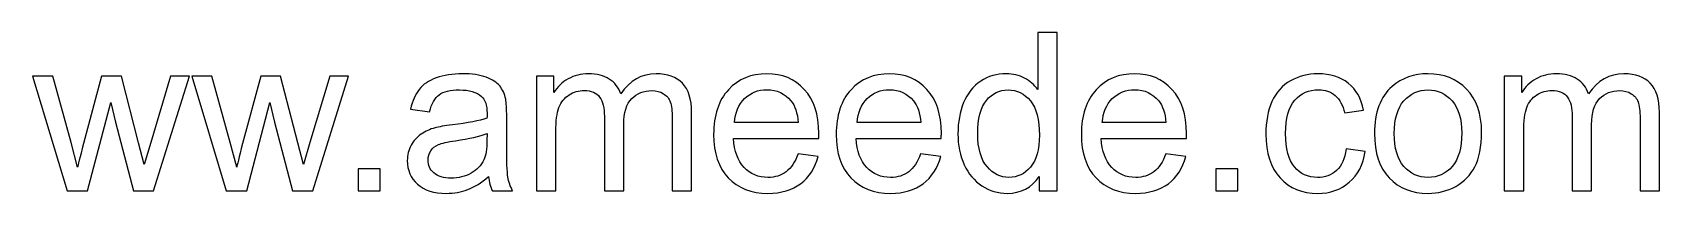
# Model space of a CAD drawing. Header units: millimetres. Extents: x 163 to 618, y -113 to 304.
# Drawn here: x 482.2 to 544.7, y -112.8 to -106.7 of the extents above; entities that cross this region are included whole.
import ezdxf

# ---------------------------------------------------------------- set-up
doc = ezdxf.new("R2010")
doc.units = ezdxf.units.MM
doc.header["$MEASUREMENT"] = 0
doc.layers.add('Layer 1', color=7, linetype='Continuous')

msp = doc.modelspace()

# ---------------------------------------------------------------- linework, layer by layer
at = {"layer": 'Layer 1', "color": 250}
for points, knots in [([(520.8443, -112.7541), (520.8443, -112.7541), (520.8443, -112.1967), (520.8443, -112.1967), (520.8443, -112.1967), (520.5664, -112.6299), (520.1571, -112.8472), (519.6167, -112.8472), (519.6167, -112.8472), (519.2667, -112.8472), (518.945, -112.7513), (518.6529, -112.558), (518.6529, -112.558), (518.3594, -112.366), (518.1322, -112.0965), (517.9699, -111.7522), (517.9699, -111.7522), (517.809, -111.4065), (517.7286, -111.01), (517.7286, -110.5612), (517.7286, -110.5612), (517.7286, -110.1238), (517.802, -109.7273), (517.9473, -109.3702), (517.9473, -109.3702), (518.0941, -109.0146), (518.3128, -108.7409), (518.6049, -108.5518), (518.6049, -108.5518), (518.8956, -108.3613), (519.223, -108.2667), (519.5828, -108.2667), (519.5828, -108.2667), (519.8481, -108.2667), (520.0838, -108.3232), (520.2898, -108.4347), (520.2898, -108.4347), (520.4958, -108.5462), (520.6637, -108.6929), (520.7935, -108.8721), (520.7935, -108.8721), (520.7935, -108.8721), (520.7935, -106.6919), (520.7935, -106.6919), (520.7935, -106.6919), (520.7935, -106.6919), (521.5386, -106.6919), (521.5386, -106.6919), (521.5386, -106.6919), (521.5386, -106.6919), (521.5386, -112.7541), (521.5386, -112.7541), (521.5386, -112.7541), (521.5386, -112.7541), (520.8443, -112.7541), (520.8443, -112.7541)], [0, 0, 0, 0, 0.0666667, 0.0666667, 0.0666667, 0.0666667, 0.1333333, 0.1333333, 0.1333333, 0.1333333, 0.2, 0.2, 0.2, 0.2, 0.2666667, 0.2666667, 0.2666667, 0.2666667, 0.3333333, 0.3333333, 0.3333333, 0.3333333, 0.4, 0.4, 0.4, 0.4, 0.4666667, 0.4666667, 0.4666667, 0.4666667, 0.5333333, 0.5333333, 0.5333333, 0.5333333, 0.6, 0.6, 0.6, 0.6, 0.6666667, 0.6666667, 0.6666667, 0.6666667, 0.7333333, 0.7333333, 0.7333333, 0.7333333, 0.8, 0.8, 0.8, 0.8, 0.8666667, 0.8666667, 0.8666667, 0.8666667, 1, 1, 1, 1]), ([(483.5047, -112.7541), (483.5047, -112.7541), (482.1769, -108.3599), (482.1769, -108.3599), (482.1769, -108.3599), (482.1769, -108.3599), (482.9558, -108.3599), (482.9558, -108.3599), (482.9558, -108.3599), (482.9558, -108.3599), (483.6571, -110.8957), (483.6571, -110.8957), (483.6571, -110.8957), (483.6571, -110.8957), (483.9055, -111.8397), (483.9055, -111.8397), (483.9055, -111.8397), (483.9154, -111.7931), (483.9916, -111.4912), (484.1327, -110.9338), (484.1327, -110.9338), (484.1327, -110.9338), (484.8284, -108.3599), (484.8284, -108.3599), (484.8284, -108.3599), (484.8284, -108.3599), (485.5918, -108.3599), (485.5918, -108.3599), (485.5918, -108.3599), (485.5918, -108.3599), (486.2536, -110.9112), (486.2536, -110.9112), (486.2536, -110.9112), (486.2536, -110.9112), (486.4695, -111.748), (486.4695, -111.748), (486.4695, -111.748), (486.4695, -111.748), (486.7221, -110.8999), (486.7221, -110.8999), (486.7221, -110.8999), (486.7221, -110.8999), (487.4813, -108.3599), (487.4813, -108.3599), (487.4813, -108.3599), (487.4813, -108.3599), (488.2052, -108.3599), (488.2052, -108.3599), (488.2052, -108.3599), (488.2052, -108.3599), (486.8265, -112.7541), (486.8265, -112.7541), (486.8265, -112.7541), (486.8265, -112.7541), (486.056, -112.7541), (486.056, -112.7541), (486.056, -112.7541), (486.056, -112.7541), (485.3589, -110.1252), (485.3589, -110.1252), (485.3589, -110.1252), (485.3589, -110.1252), (485.1825, -109.3731), (485.1825, -109.3731), (485.1825, -109.3731), (485.1825, -109.3731), (484.2935, -112.7541), (484.2935, -112.7541), (484.2935, -112.7541), (484.2935, -112.7541), (483.5047, -112.7541), (483.5047, -112.7541)], [0, 0, 0, 0, 0.0526316, 0.0526316, 0.0526316, 0.0526316, 0.1052632, 0.1052632, 0.1052632, 0.1052632, 0.1578947, 0.1578947, 0.1578947, 0.1578947, 0.2105263, 0.2105263, 0.2105263, 0.2105263, 0.2631579, 0.2631579, 0.2631579, 0.2631579, 0.3157895, 0.3157895, 0.3157895, 0.3157895, 0.3684211, 0.3684211, 0.3684211, 0.3684211, 0.4210526, 0.4210526, 0.4210526, 0.4210526, 0.4736842, 0.4736842, 0.4736842, 0.4736842, 0.5263158, 0.5263158, 0.5263158, 0.5263158, 0.5789474, 0.5789474, 0.5789474, 0.5789474, 0.6315789, 0.6315789, 0.6315789, 0.6315789, 0.6842105, 0.6842105, 0.6842105, 0.6842105, 0.7368421, 0.7368421, 0.7368421, 0.7368421, 0.7894737, 0.7894737, 0.7894737, 0.7894737, 0.8421053, 0.8421053, 0.8421053, 0.8421053, 0.8947368, 0.8947368, 0.8947368, 0.8947368, 1, 1, 1, 1]), ([(489.6191, -112.7541), (489.6191, -112.7541), (488.2913, -108.3599), (488.2913, -108.3599), (488.2913, -108.3599), (488.2913, -108.3599), (489.0702, -108.3599), (489.0702, -108.3599), (489.0702, -108.3599), (489.0702, -108.3599), (489.7715, -110.8957), (489.7715, -110.8957), (489.7715, -110.8957), (489.7715, -110.8957), (490.0199, -111.8397), (490.0199, -111.8397), (490.0199, -111.8397), (490.0298, -111.7931), (490.106, -111.4912), (490.2471, -110.9338), (490.2471, -110.9338), (490.2471, -110.9338), (490.9428, -108.3599), (490.9428, -108.3599), (490.9428, -108.3599), (490.9428, -108.3599), (491.7062, -108.3599), (491.7062, -108.3599), (491.7062, -108.3599), (491.7062, -108.3599), (492.368, -110.9112), (492.368, -110.9112), (492.368, -110.9112), (492.368, -110.9112), (492.5839, -111.748), (492.5839, -111.748), (492.5839, -111.748), (492.5839, -111.748), (492.8365, -110.8999), (492.8365, -110.8999), (492.8365, -110.8999), (492.8365, -110.8999), (493.5957, -108.3599), (493.5957, -108.3599), (493.5957, -108.3599), (493.5957, -108.3599), (494.3196, -108.3599), (494.3196, -108.3599), (494.3196, -108.3599), (494.3196, -108.3599), (492.9409, -112.7541), (492.9409, -112.7541), (492.9409, -112.7541), (492.9409, -112.7541), (492.1704, -112.7541), (492.1704, -112.7541), (492.1704, -112.7541), (492.1704, -112.7541), (491.4733, -110.1252), (491.4733, -110.1252), (491.4733, -110.1252), (491.4733, -110.1252), (491.2969, -109.3731), (491.2969, -109.3731), (491.2969, -109.3731), (491.2969, -109.3731), (490.4079, -112.7541), (490.4079, -112.7541), (490.4079, -112.7541), (490.4079, -112.7541), (489.6191, -112.7541), (489.6191, -112.7541)], [0, 0, 0, 0, 0.0526316, 0.0526316, 0.0526316, 0.0526316, 0.1052632, 0.1052632, 0.1052632, 0.1052632, 0.1578947, 0.1578947, 0.1578947, 0.1578947, 0.2105263, 0.2105263, 0.2105263, 0.2105263, 0.2631579, 0.2631579, 0.2631579, 0.2631579, 0.3157895, 0.3157895, 0.3157895, 0.3157895, 0.3684211, 0.3684211, 0.3684211, 0.3684211, 0.4210526, 0.4210526, 0.4210526, 0.4210526, 0.4736842, 0.4736842, 0.4736842, 0.4736842, 0.5263158, 0.5263158, 0.5263158, 0.5263158, 0.5789474, 0.5789474, 0.5789474, 0.5789474, 0.6315789, 0.6315789, 0.6315789, 0.6315789, 0.6842105, 0.6842105, 0.6842105, 0.6842105, 0.7368421, 0.7368421, 0.7368421, 0.7368421, 0.7894737, 0.7894737, 0.7894737, 0.7894737, 0.8421053, 0.8421053, 0.8421053, 0.8421053, 0.8947368, 0.8947368, 0.8947368, 0.8947368, 1, 1, 1, 1]), ([(499.6987, -112.2038), (499.4221, -112.4394), (499.1554, -112.6045), (498.9, -112.7019), (498.9, -112.7019), (498.6446, -112.7993), (498.3709, -112.8472), (498.0773, -112.8472), (498.0773, -112.8472), (497.5947, -112.8472), (497.2236, -112.7301), (496.964, -112.4945), (496.964, -112.4945), (496.7043, -112.2602), (496.5745, -111.9596), (496.5745, -111.5942), (496.5745, -111.5942), (496.5745, -111.3797), (496.6239, -111.1835), (496.7213, -111.0057), (496.7213, -111.0057), (496.82, -110.8279), (496.9484, -110.6868), (497.1065, -110.5796), (497.1065, -110.5796), (497.2659, -110.4723), (497.4437, -110.3905), (497.6427, -110.3354), (497.6427, -110.3354), (497.7895, -110.2973), (498.011, -110.2607), (498.3059, -110.224), (498.3059, -110.224), (498.9071, -110.1534), (499.3516, -110.0673), (499.6352, -109.9686), (499.6352, -109.9686), (499.638, -109.867), (499.6394, -109.802), (499.6394, -109.7752), (499.6394, -109.7752), (499.6394, -109.4733), (499.5689, -109.2602), (499.4278, -109.136), (499.4278, -109.136), (499.2373, -108.9681), (498.9536, -108.8848), (498.5783, -108.8848), (498.5783, -108.8848), (498.2269, -108.8848), (497.9673, -108.9469), (497.8008, -109.0697), (497.8008, -109.0697), (497.6328, -109.1924), (497.5101, -109.4098), (497.4296, -109.723), (497.4296, -109.723), (497.4296, -109.723), (496.7015, -109.6214), (496.7015, -109.6214), (496.7015, -109.6214), (496.7678, -109.3096), (496.8765, -109.057), (497.0289, -108.8651), (497.0289, -108.8651), (497.1813, -108.6732), (497.4014, -108.5264), (497.6893, -108.422), (497.6893, -108.422), (497.9757, -108.319), (498.3102, -108.2667), (498.6884, -108.2667), (498.6884, -108.2667), (499.0637, -108.2667), (499.3699, -108.3105), (499.6056, -108.3994), (499.6056, -108.3994), (499.8398, -108.4883), (500.0134, -108.5984), (500.1235, -108.7324), (500.1235, -108.7324), (500.2335, -108.8665), (500.3111, -109.0358), (500.3563, -109.2404), (500.3563, -109.2404), (500.3803, -109.3674), (500.393, -109.596), (500.393, -109.9248), (500.393, -109.9248), (500.393, -109.9248), (500.393, -110.9126), (500.393, -110.9126), (500.393, -110.9126), (500.393, -111.6026), (500.4085, -112.0387), (500.4395, -112.2235), (500.4395, -112.2235), (500.4692, -112.4084), (500.5313, -112.5848), (500.6216, -112.7541), (500.6216, -112.7541), (500.6216, -112.7541), (499.8426, -112.7541), (499.8426, -112.7541), (499.8426, -112.7541), (499.7679, -112.5975), (499.7199, -112.414), (499.6987, -112.2038)], [0, 0, 0, 0, 0.0357143, 0.0357143, 0.0357143, 0.0357143, 0.0714286, 0.0714286, 0.0714286, 0.0714286, 0.1071429, 0.1071429, 0.1071429, 0.1071429, 0.1428571, 0.1428571, 0.1428571, 0.1428571, 0.1785714, 0.1785714, 0.1785714, 0.1785714, 0.2142857, 0.2142857, 0.2142857, 0.2142857, 0.25, 0.25, 0.25, 0.25, 0.2857143, 0.2857143, 0.2857143, 0.2857143, 0.3214286, 0.3214286, 0.3214286, 0.3214286, 0.3571429, 0.3571429, 0.3571429, 0.3571429, 0.3928571, 0.3928571, 0.3928571, 0.3928571, 0.4285714, 0.4285714, 0.4285714, 0.4285714, 0.4642857, 0.4642857, 0.4642857, 0.4642857, 0.5, 0.5, 0.5, 0.5, 0.5357143, 0.5357143, 0.5357143, 0.5357143, 0.5714286, 0.5714286, 0.5714286, 0.5714286, 0.6071429, 0.6071429, 0.6071429, 0.6071429, 0.6428571, 0.6428571, 0.6428571, 0.6428571, 0.6785714, 0.6785714, 0.6785714, 0.6785714, 0.7142857, 0.7142857, 0.7142857, 0.7142857, 0.75, 0.75, 0.75, 0.75, 0.7857143, 0.7857143, 0.7857143, 0.7857143, 0.8214286, 0.8214286, 0.8214286, 0.8214286, 0.8571429, 0.8571429, 0.8571429, 0.8571429, 0.8928571, 0.8928571, 0.8928571, 0.8928571, 0.9285714, 0.9285714, 0.9285714, 0.9285714, 1, 1, 1, 1]), ([(501.5374, -112.7541), (501.5374, -112.7541), (501.5374, -108.3599), (501.5374, -108.3599), (501.5374, -108.3599), (501.5374, -108.3599), (502.2063, -108.3599), (502.2063, -108.3599), (502.2063, -108.3599), (502.2063, -108.3599), (502.2063, -108.9808), (502.2063, -108.9808), (502.2063, -108.9808), (502.3431, -108.7663), (502.5266, -108.5927), (502.7552, -108.4629), (502.7552, -108.4629), (502.9838, -108.3317), (503.2434, -108.2667), (503.5355, -108.2667), (503.5355, -108.2667), (503.8601, -108.2667), (504.1268, -108.3345), (504.3342, -108.4685), (504.3342, -108.4685), (504.5417, -108.604), (504.6884, -108.7917), (504.7731, -109.0344), (504.7731, -109.0344), (505.123, -108.5222), (505.576, -108.2667), (506.1348, -108.2667), (506.1348, -108.2667), (506.5723, -108.2667), (506.9095, -108.3867), (507.1438, -108.628), (507.1438, -108.628), (507.3794, -108.8693), (507.498, -109.2404), (507.498, -109.7414), (507.498, -109.7414), (507.498, -109.7414), (507.498, -112.7541), (507.498, -112.7541), (507.498, -112.7541), (507.498, -112.7541), (506.7529, -112.7541), (506.7529, -112.7541), (506.7529, -112.7541), (506.7529, -112.7541), (506.7529, -109.9883), (506.7529, -109.9883), (506.7529, -109.9883), (506.7529, -109.692), (506.7275, -109.4775), (506.6795, -109.3463), (506.6795, -109.3463), (506.6315, -109.215), (506.544, -109.1106), (506.4156, -109.0302), (506.4156, -109.0302), (506.2886, -108.9497), (506.1391, -108.9102), (505.9683, -108.9102), (505.9683, -108.9102), (505.6579, -108.9102), (505.401, -109.0132), (505.1964, -109.2178), (505.1964, -109.2178), (504.9918, -109.4239), (504.8902, -109.7527), (504.8902, -110.2042), (504.8902, -110.2042), (504.8902, -110.2042), (504.8902, -112.7541), (504.8902, -112.7541), (504.8902, -112.7541), (504.8902, -112.7541), (504.1451, -112.7541), (504.1451, -112.7541), (504.1451, -112.7541), (504.1451, -112.7541), (504.1451, -109.9022), (504.1451, -109.9022), (504.1451, -109.9022), (504.1451, -109.572), (504.0845, -109.3237), (503.9631, -109.1586), (503.9631, -109.1586), (503.8418, -108.9935), (503.6428, -108.9102), (503.3676, -108.9102), (503.3676, -108.9102), (503.1588, -108.9102), (502.9655, -108.9653), (502.7877, -109.0753), (502.7877, -109.0753), (502.6099, -109.1854), (502.4814, -109.3463), (502.401, -109.5593), (502.401, -109.5593), (502.322, -109.771), (502.2825, -110.0772), (502.2825, -110.4766), (502.2825, -110.4766), (502.2825, -110.4766), (502.2825, -112.7541), (502.2825, -112.7541), (502.2825, -112.7541), (502.2825, -112.7541), (501.5374, -112.7541), (501.5374, -112.7541)], [0, 0, 0, 0, 0.0344828, 0.0344828, 0.0344828, 0.0344828, 0.0689655, 0.0689655, 0.0689655, 0.0689655, 0.1034483, 0.1034483, 0.1034483, 0.1034483, 0.137931, 0.137931, 0.137931, 0.137931, 0.1724138, 0.1724138, 0.1724138, 0.1724138, 0.2068966, 0.2068966, 0.2068966, 0.2068966, 0.2413793, 0.2413793, 0.2413793, 0.2413793, 0.2758621, 0.2758621, 0.2758621, 0.2758621, 0.3103448, 0.3103448, 0.3103448, 0.3103448, 0.3448276, 0.3448276, 0.3448276, 0.3448276, 0.3793103, 0.3793103, 0.3793103, 0.3793103, 0.4137931, 0.4137931, 0.4137931, 0.4137931, 0.4482759, 0.4482759, 0.4482759, 0.4482759, 0.4827586, 0.4827586, 0.4827586, 0.4827586, 0.5172414, 0.5172414, 0.5172414, 0.5172414, 0.5517241, 0.5517241, 0.5517241, 0.5517241, 0.5862069, 0.5862069, 0.5862069, 0.5862069, 0.6206897, 0.6206897, 0.6206897, 0.6206897, 0.6551724, 0.6551724, 0.6551724, 0.6551724, 0.6896552, 0.6896552, 0.6896552, 0.6896552, 0.7241379, 0.7241379, 0.7241379, 0.7241379, 0.7586207, 0.7586207, 0.7586207, 0.7586207, 0.7931034, 0.7931034, 0.7931034, 0.7931034, 0.8275862, 0.8275862, 0.8275862, 0.8275862, 0.862069, 0.862069, 0.862069, 0.862069, 0.8965517, 0.8965517, 0.8965517, 0.8965517, 0.9310345, 0.9310345, 0.9310345, 0.9310345, 1, 1, 1, 1]), ([(511.5874, -111.3317), (511.5874, -111.3317), (512.3579, -111.4333), (512.3579, -111.4333), (512.3579, -111.4333), (512.2379, -111.8806), (512.0136, -112.2292), (511.6862, -112.4761), (511.6862, -112.4761), (511.3588, -112.7231), (510.9411, -112.8472), (510.4317, -112.8472), (510.4317, -112.8472), (509.7911, -112.8472), (509.2831, -112.6497), (508.9077, -112.2546), (508.9077, -112.2546), (508.5323, -111.8609), (508.3447, -111.3063), (508.3447, -110.5937), (508.3447, -110.5937), (508.3447, -109.8571), (508.5338, -109.2842), (508.9133, -108.8778), (508.9133, -108.8778), (509.2929, -108.4699), (509.7854, -108.2667), (510.3908, -108.2667), (510.3908, -108.2667), (510.9764, -108.2667), (511.4548, -108.4657), (511.8259, -108.8651), (511.8259, -108.8651), (512.197, -109.2644), (512.3833, -109.826), (512.3833, -110.5499), (512.3833, -110.5499), (512.3833, -110.5937), (512.3819, -110.66), (512.3791, -110.7475), (512.3791, -110.7475), (512.3791, -110.7475), (509.1067, -110.7475), (509.1067, -110.7475), (509.1067, -110.7475), (509.1349, -111.2287), (509.2704, -111.5984), (509.5159, -111.8538), (509.5159, -111.8538), (509.76, -112.1092), (510.0662, -112.2376), (510.4317, -112.2376), (510.4317, -112.2376), (510.7041, -112.2376), (510.9369, -112.1657), (511.1288, -112.0217), (511.1288, -112.0217), (511.3221, -111.8778), (511.4745, -111.6478), (511.5874, -111.3317)], [0, 0, 0, 0, 0.0625, 0.0625, 0.0625, 0.0625, 0.125, 0.125, 0.125, 0.125, 0.1875, 0.1875, 0.1875, 0.1875, 0.25, 0.25, 0.25, 0.25, 0.3125, 0.3125, 0.3125, 0.3125, 0.375, 0.375, 0.375, 0.375, 0.4375, 0.4375, 0.4375, 0.4375, 0.5, 0.5, 0.5, 0.5, 0.5625, 0.5625, 0.5625, 0.5625, 0.625, 0.625, 0.625, 0.625, 0.6875, 0.6875, 0.6875, 0.6875, 0.75, 0.75, 0.75, 0.75, 0.8125, 0.8125, 0.8125, 0.8125, 0.875, 0.875, 0.875, 0.875, 1, 1, 1, 1]), ([(516.2963, -111.3317), (516.2963, -111.3317), (517.0668, -111.4333), (517.0668, -111.4333), (517.0668, -111.4333), (516.9468, -111.8806), (516.7225, -112.2292), (516.3951, -112.4761), (516.3951, -112.4761), (516.0677, -112.7231), (515.65, -112.8472), (515.1406, -112.8472), (515.1406, -112.8472), (514.5, -112.8472), (513.992, -112.6497), (513.6166, -112.2546), (513.6166, -112.2546), (513.2412, -111.8609), (513.0536, -111.3063), (513.0536, -110.5937), (513.0536, -110.5937), (513.0536, -109.8571), (513.2427, -109.2842), (513.6222, -108.8778), (513.6222, -108.8778), (514.0018, -108.4699), (514.4943, -108.2667), (515.0997, -108.2667), (515.0997, -108.2667), (515.6853, -108.2667), (516.1637, -108.4657), (516.5348, -108.8651), (516.5348, -108.8651), (516.9059, -109.2644), (517.0922, -109.826), (517.0922, -110.5499), (517.0922, -110.5499), (517.0922, -110.5937), (517.0908, -110.66), (517.088, -110.7475), (517.088, -110.7475), (517.088, -110.7475), (513.8156, -110.7475), (513.8156, -110.7475), (513.8156, -110.7475), (513.8438, -111.2287), (513.9793, -111.5984), (514.2248, -111.8538), (514.2248, -111.8538), (514.4689, -112.1092), (514.7751, -112.2376), (515.1406, -112.2376), (515.1406, -112.2376), (515.413, -112.2376), (515.6458, -112.1657), (515.8377, -112.0217), (515.8377, -112.0217), (516.031, -111.8778), (516.1834, -111.6478), (516.2963, -111.3317)], [0, 0, 0, 0, 0.0625, 0.0625, 0.0625, 0.0625, 0.125, 0.125, 0.125, 0.125, 0.1875, 0.1875, 0.1875, 0.1875, 0.25, 0.25, 0.25, 0.25, 0.3125, 0.3125, 0.3125, 0.3125, 0.375, 0.375, 0.375, 0.375, 0.4375, 0.4375, 0.4375, 0.4375, 0.5, 0.5, 0.5, 0.5, 0.5625, 0.5625, 0.5625, 0.5625, 0.625, 0.625, 0.625, 0.625, 0.6875, 0.6875, 0.6875, 0.6875, 0.75, 0.75, 0.75, 0.75, 0.8125, 0.8125, 0.8125, 0.8125, 0.875, 0.875, 0.875, 0.875, 1, 1, 1, 1]), ([(525.7141, -111.3317), (525.7141, -111.3317), (526.4846, -111.4333), (526.4846, -111.4333), (526.4846, -111.4333), (526.3646, -111.8806), (526.1403, -112.2292), (525.8129, -112.4761), (525.8129, -112.4761), (525.4855, -112.7231), (525.0678, -112.8472), (524.5584, -112.8472), (524.5584, -112.8472), (523.9178, -112.8472), (523.4098, -112.6497), (523.0344, -112.2546), (523.0344, -112.2546), (522.659, -111.8609), (522.4714, -111.3063), (522.4714, -110.5937), (522.4714, -110.5937), (522.4714, -109.8571), (522.6605, -109.2842), (523.04, -108.8778), (523.04, -108.8778), (523.4196, -108.4699), (523.9121, -108.2667), (524.5175, -108.2667), (524.5175, -108.2667), (525.1031, -108.2667), (525.5815, -108.4657), (525.9526, -108.8651), (525.9526, -108.8651), (526.3237, -109.2644), (526.51, -109.826), (526.51, -110.5499), (526.51, -110.5499), (526.51, -110.5937), (526.5086, -110.66), (526.5058, -110.7475), (526.5058, -110.7475), (526.5058, -110.7475), (523.2334, -110.7475), (523.2334, -110.7475), (523.2334, -110.7475), (523.2616, -111.2287), (523.3971, -111.5984), (523.6426, -111.8538), (523.6426, -111.8538), (523.8867, -112.1092), (524.1929, -112.2376), (524.5584, -112.2376), (524.5584, -112.2376), (524.8308, -112.2376), (525.0636, -112.1657), (525.2555, -112.0217), (525.2555, -112.0217), (525.4488, -111.8778), (525.6012, -111.6478), (525.7141, -111.3317)], [0, 0, 0, 0, 0.0625, 0.0625, 0.0625, 0.0625, 0.125, 0.125, 0.125, 0.125, 0.1875, 0.1875, 0.1875, 0.1875, 0.25, 0.25, 0.25, 0.25, 0.3125, 0.3125, 0.3125, 0.3125, 0.375, 0.375, 0.375, 0.375, 0.4375, 0.4375, 0.4375, 0.4375, 0.5, 0.5, 0.5, 0.5, 0.5625, 0.5625, 0.5625, 0.5625, 0.625, 0.625, 0.625, 0.625, 0.6875, 0.6875, 0.6875, 0.6875, 0.75, 0.75, 0.75, 0.75, 0.8125, 0.8125, 0.8125, 0.8125, 0.875, 0.875, 0.875, 0.875, 1, 1, 1, 1]), ([(532.6483, -111.1454), (532.6483, -111.1454), (533.3764, -111.247), (533.3764, -111.247), (533.3764, -111.247), (533.296, -111.748), (533.0928, -112.1389), (532.764, -112.4225), (532.764, -112.4225), (532.4352, -112.7061), (532.0302, -112.8472), (531.5519, -112.8472), (531.5519, -112.8472), (530.9522, -112.8472), (530.4695, -112.6511), (530.1055, -112.2588), (530.1055, -112.2588), (529.74, -111.8665), (529.558, -111.3049), (529.558, -110.5739), (529.558, -110.5739), (529.558, -110.0998), (529.637, -109.6863), (529.7936, -109.3307), (529.7936, -109.3307), (529.9503, -108.9765), (530.1887, -108.7098), (530.5105, -108.5335), (530.5105, -108.5335), (530.8308, -108.3556), (531.1793, -108.2667), (531.5575, -108.2667), (531.5575, -108.2667), (532.0331, -108.2667), (532.4239, -108.3867), (532.7259, -108.628), (532.7259, -108.628), (533.0293, -108.8693), (533.224, -109.2122), (533.3087, -109.6553), (533.3087, -109.6553), (533.3087, -109.6553), (532.589, -109.7654), (532.589, -109.7654), (532.589, -109.7654), (532.5199, -109.4704), (532.3985, -109.2489), (532.2222, -109.0993), (532.2222, -109.0993), (532.0472, -108.9511), (531.8355, -108.8764), (531.5872, -108.8764), (531.5872, -108.8764), (531.2118, -108.8764), (530.907, -109.0104), (530.6713, -109.2785), (530.6713, -109.2785), (530.4371, -109.548), (530.32, -109.9714), (530.32, -110.5528), (530.32, -110.5528), (530.32, -111.1426), (530.4329, -111.5702), (530.6586, -111.8369), (530.6586, -111.8369), (530.8858, -112.1036), (531.1808, -112.2376), (531.5434, -112.2376), (531.5434, -112.2376), (531.8369, -112.2376), (532.081, -112.1487), (532.2758, -111.9695), (532.2758, -111.9695), (532.4719, -111.7917), (532.5961, -111.5166), (532.6483, -111.1454)], [0, 0, 0, 0, 0.05, 0.05, 0.05, 0.05, 0.1, 0.1, 0.1, 0.1, 0.15, 0.15, 0.15, 0.15, 0.2, 0.2, 0.2, 0.2, 0.25, 0.25, 0.25, 0.25, 0.3, 0.3, 0.3, 0.3, 0.35, 0.35, 0.35, 0.35, 0.4, 0.4, 0.4, 0.4, 0.45, 0.45, 0.45, 0.45, 0.5, 0.5, 0.5, 0.5, 0.55, 0.55, 0.55, 0.55, 0.6, 0.6, 0.6, 0.6, 0.65, 0.65, 0.65, 0.65, 0.7, 0.7, 0.7, 0.7, 0.75, 0.75, 0.75, 0.75, 0.8, 0.8, 0.8, 0.8, 0.85, 0.85, 0.85, 0.85, 0.9, 0.9, 0.9, 0.9, 1, 1, 1, 1]), ([(533.7321, -110.557), (533.7321, -109.7456), (533.9579, -109.1445), (534.4108, -108.7536), (534.4108, -108.7536), (534.7876, -108.429), (535.2491, -108.2667), (535.7923, -108.2667), (535.7923, -108.2667), (536.3949, -108.2667), (536.8888, -108.4643), (537.2726, -108.8594), (537.2726, -108.8594), (537.655, -109.2531), (537.8469, -109.7992), (537.8469, -110.4949), (537.8469, -110.4949), (537.8469, -111.0593), (537.7623, -111.5024), (537.5929, -111.8256), (537.5929, -111.8256), (537.4236, -112.1487), (537.1766, -112.3999), (536.8521, -112.5791), (536.8521, -112.5791), (536.5289, -112.7583), (536.1747, -112.8472), (535.7923, -112.8472), (535.7923, -112.8472), (535.1771, -112.8472), (534.6804, -112.6511), (534.3008, -112.2574), (534.3008, -112.2574), (533.9212, -111.8637), (533.7321, -111.2964), (533.7321, -110.557)], [0, 0, 0, 0, 0.1, 0.1, 0.1, 0.1, 0.2, 0.2, 0.2, 0.2, 0.3, 0.3, 0.3, 0.3, 0.4, 0.4, 0.4, 0.4, 0.5, 0.5, 0.5, 0.5, 0.6, 0.6, 0.6, 0.6, 0.7, 0.7, 0.7, 0.7, 0.8, 0.8, 0.8, 0.8, 1, 1, 1, 1]), ([(538.7204, -112.7541), (538.7204, -112.7541), (538.7204, -108.3599), (538.7204, -108.3599), (538.7204, -108.3599), (538.7204, -108.3599), (539.3893, -108.3599), (539.3893, -108.3599), (539.3893, -108.3599), (539.3893, -108.3599), (539.3893, -108.9808), (539.3893, -108.9808), (539.3893, -108.9808), (539.5261, -108.7663), (539.7096, -108.5927), (539.9382, -108.4629), (539.9382, -108.4629), (540.1668, -108.3317), (540.4264, -108.2667), (540.7185, -108.2667), (540.7185, -108.2667), (541.0431, -108.2667), (541.3098, -108.3345), (541.5172, -108.4685), (541.5172, -108.4685), (541.7247, -108.604), (541.8714, -108.7917), (541.9561, -109.0344), (541.9561, -109.0344), (542.306, -108.5222), (542.759, -108.2667), (543.3178, -108.2667), (543.3178, -108.2667), (543.7553, -108.2667), (544.0925, -108.3867), (544.3268, -108.628), (544.3268, -108.628), (544.5624, -108.8693), (544.681, -109.2404), (544.681, -109.7414), (544.681, -109.7414), (544.681, -109.7414), (544.681, -112.7541), (544.681, -112.7541), (544.681, -112.7541), (544.681, -112.7541), (543.9359, -112.7541), (543.9359, -112.7541), (543.9359, -112.7541), (543.9359, -112.7541), (543.9359, -109.9883), (543.9359, -109.9883), (543.9359, -109.9883), (543.9359, -109.692), (543.9105, -109.4775), (543.8625, -109.3463), (543.8625, -109.3463), (543.8145, -109.215), (543.727, -109.1106), (543.5986, -109.0302), (543.5986, -109.0302), (543.4716, -108.9497), (543.3221, -108.9102), (543.1513, -108.9102), (543.1513, -108.9102), (542.8409, -108.9102), (542.584, -109.0132), (542.3794, -109.2178), (542.3794, -109.2178), (542.1748, -109.4239), (542.0732, -109.7527), (542.0732, -110.2042), (542.0732, -110.2042), (542.0732, -110.2042), (542.0732, -112.7541), (542.0732, -112.7541), (542.0732, -112.7541), (542.0732, -112.7541), (541.3281, -112.7541), (541.3281, -112.7541), (541.3281, -112.7541), (541.3281, -112.7541), (541.3281, -109.9022), (541.3281, -109.9022), (541.3281, -109.9022), (541.3281, -109.572), (541.2675, -109.3237), (541.1461, -109.1586), (541.1461, -109.1586), (541.0248, -108.9935), (540.8258, -108.9102), (540.5506, -108.9102), (540.5506, -108.9102), (540.3418, -108.9102), (540.1485, -108.9653), (539.9707, -109.0753), (539.9707, -109.0753), (539.7929, -109.1854), (539.6644, -109.3463), (539.584, -109.5593), (539.584, -109.5593), (539.505, -109.771), (539.4655, -110.0772), (539.4655, -110.4766), (539.4655, -110.4766), (539.4655, -110.4766), (539.4655, -112.7541), (539.4655, -112.7541), (539.4655, -112.7541), (539.4655, -112.7541), (538.7204, -112.7541), (538.7204, -112.7541)], [0, 0, 0, 0, 0.0344828, 0.0344828, 0.0344828, 0.0344828, 0.0689655, 0.0689655, 0.0689655, 0.0689655, 0.1034483, 0.1034483, 0.1034483, 0.1034483, 0.137931, 0.137931, 0.137931, 0.137931, 0.1724138, 0.1724138, 0.1724138, 0.1724138, 0.2068966, 0.2068966, 0.2068966, 0.2068966, 0.2413793, 0.2413793, 0.2413793, 0.2413793, 0.2758621, 0.2758621, 0.2758621, 0.2758621, 0.3103448, 0.3103448, 0.3103448, 0.3103448, 0.3448276, 0.3448276, 0.3448276, 0.3448276, 0.3793103, 0.3793103, 0.3793103, 0.3793103, 0.4137931, 0.4137931, 0.4137931, 0.4137931, 0.4482759, 0.4482759, 0.4482759, 0.4482759, 0.4827586, 0.4827586, 0.4827586, 0.4827586, 0.5172414, 0.5172414, 0.5172414, 0.5172414, 0.5517241, 0.5517241, 0.5517241, 0.5517241, 0.5862069, 0.5862069, 0.5862069, 0.5862069, 0.6206897, 0.6206897, 0.6206897, 0.6206897, 0.6551724, 0.6551724, 0.6551724, 0.6551724, 0.6896552, 0.6896552, 0.6896552, 0.6896552, 0.7241379, 0.7241379, 0.7241379, 0.7241379, 0.7586207, 0.7586207, 0.7586207, 0.7586207, 0.7931034, 0.7931034, 0.7931034, 0.7931034, 0.8275862, 0.8275862, 0.8275862, 0.8275862, 0.862069, 0.862069, 0.862069, 0.862069, 0.8965517, 0.8965517, 0.8965517, 0.8965517, 0.9310345, 0.9310345, 0.9310345, 0.9310345, 1, 1, 1, 1]), ([(509.149, -110.1379), (509.149, -110.1379), (511.5959, -110.1379), (511.5959, -110.1379), (511.5959, -110.1379), (511.5634, -109.7682), (511.4689, -109.4916), (511.3151, -109.3067), (511.3151, -109.3067), (511.0794, -109.0203), (510.7718, -108.8764), (510.395, -108.8764), (510.395, -108.8764), (510.0535, -108.8764), (509.7671, -108.9907), (509.5342, -109.2193), (509.5342, -109.2193), (509.3028, -109.4479), (509.1744, -109.7541), (509.149, -110.1379)], [0, 0, 0, 0, 0.1666667, 0.1666667, 0.1666667, 0.1666667, 0.3333333, 0.3333333, 0.3333333, 0.3333333, 0.5, 0.5, 0.5, 0.5, 0.6666667, 0.6666667, 0.6666667, 0.6666667, 1, 1, 1, 1]), ([(513.8579, -110.1379), (513.8579, -110.1379), (516.3048, -110.1379), (516.3048, -110.1379), (516.3048, -110.1379), (516.2723, -109.7682), (516.1778, -109.4916), (516.024, -109.3067), (516.024, -109.3067), (515.7883, -109.0203), (515.4807, -108.8764), (515.1039, -108.8764), (515.1039, -108.8764), (514.7624, -108.8764), (514.476, -108.9907), (514.2431, -109.2193), (514.2431, -109.2193), (514.0117, -109.4479), (513.8833, -109.7541), (513.8579, -110.1379)], [0, 0, 0, 0, 0.1666667, 0.1666667, 0.1666667, 0.1666667, 0.3333333, 0.3333333, 0.3333333, 0.3333333, 0.5, 0.5, 0.5, 0.5, 0.6666667, 0.6666667, 0.6666667, 0.6666667, 1, 1, 1, 1]), ([(518.4906, -110.5626), (518.4906, -111.1243), (518.6091, -111.5434), (518.8476, -111.8214), (518.8476, -111.8214), (519.0847, -112.0993), (519.3655, -112.2376), (519.6886, -112.2376), (519.6886, -112.2376), (520.0146, -112.2376), (520.2912, -112.105), (520.5198, -111.8397), (520.5198, -111.8397), (520.747, -111.5744), (520.8613, -111.1694), (520.8613, -110.6247), (520.8613, -110.6247), (520.8613, -110.0264), (520.7456, -109.5861), (520.5127, -109.3053), (520.5127, -109.3053), (520.2813, -109.0245), (519.9949, -108.8848), (519.6548, -108.8848), (519.6548, -108.8848), (519.3232, -108.8848), (519.0466, -109.0189), (518.8236, -109.2884), (518.8236, -109.2884), (518.6021, -109.5579), (518.4906, -109.9827), (518.4906, -110.5626)], [0, 0, 0, 0, 0.1111111, 0.1111111, 0.1111111, 0.1111111, 0.2222222, 0.2222222, 0.2222222, 0.2222222, 0.3333333, 0.3333333, 0.3333333, 0.3333333, 0.4444444, 0.4444444, 0.4444444, 0.4444444, 0.5555556, 0.5555556, 0.5555556, 0.5555556, 0.6666667, 0.6666667, 0.6666667, 0.6666667, 0.7777778, 0.7777778, 0.7777778, 0.7777778, 1, 1, 1, 1]), ([(523.2757, -110.1379), (523.2757, -110.1379), (525.7226, -110.1379), (525.7226, -110.1379), (525.7226, -110.1379), (525.6901, -109.7682), (525.5956, -109.4916), (525.4418, -109.3067), (525.4418, -109.3067), (525.2061, -109.0203), (524.8985, -108.8764), (524.5217, -108.8764), (524.5217, -108.8764), (524.1802, -108.8764), (523.8938, -108.9907), (523.6609, -109.2193), (523.6609, -109.2193), (523.4295, -109.4479), (523.3011, -109.7541), (523.2757, -110.1379)], [0, 0, 0, 0, 0.1666667, 0.1666667, 0.1666667, 0.1666667, 0.3333333, 0.3333333, 0.3333333, 0.3333333, 0.5, 0.5, 0.5, 0.5, 0.6666667, 0.6666667, 0.6666667, 0.6666667, 1, 1, 1, 1]), ([(534.4941, -110.5584), (534.4941, -111.12), (534.6169, -111.5405), (534.8624, -111.8185), (534.8624, -111.8185), (535.1094, -112.0979), (535.4184, -112.2376), (535.7923, -112.2376), (535.7923, -112.2376), (536.162, -112.2376), (536.4697, -112.0979), (536.7166, -111.8171), (536.7166, -111.8171), (536.9621, -111.5363), (537.0849, -111.1087), (537.0849, -110.5344), (537.0849, -110.5344), (537.0849, -109.9925), (536.9607, -109.5819), (536.7138, -109.3039), (536.7138, -109.3039), (536.4668, -109.0245), (536.1592, -108.8848), (535.7923, -108.8848), (535.7923, -108.8848), (535.4184, -108.8848), (535.1094, -109.0231), (534.8624, -109.3011), (534.8624, -109.3011), (534.6169, -109.5791), (534.4941, -109.9982), (534.4941, -110.5584)], [0, 0, 0, 0, 0.1111111, 0.1111111, 0.1111111, 0.1111111, 0.2222222, 0.2222222, 0.2222222, 0.2222222, 0.3333333, 0.3333333, 0.3333333, 0.3333333, 0.4444444, 0.4444444, 0.4444444, 0.4444444, 0.5555556, 0.5555556, 0.5555556, 0.5555556, 0.6666667, 0.6666667, 0.6666667, 0.6666667, 0.7777778, 0.7777778, 0.7777778, 0.7777778, 1, 1, 1, 1]), ([(499.6394, -110.5528), (499.3685, -110.6628), (498.9621, -110.756), (498.4202, -110.8322), (498.4202, -110.8322), (498.1126, -110.8759), (497.8953, -110.9253), (497.7683, -110.9803), (497.7683, -110.9803), (497.6413, -111.0354), (497.5439, -111.1158), (497.4748, -111.2202), (497.4748, -111.2202), (497.4056, -111.326), (497.3704, -111.4432), (497.3704, -111.573), (497.3704, -111.573), (497.3704, -111.7691), (497.4452, -111.9342), (497.5961, -112.0655), (497.5961, -112.0655), (497.7471, -112.1967), (497.9673, -112.263), (498.2566, -112.263), (498.2566, -112.263), (498.543, -112.263), (498.7984, -112.2009), (499.0228, -112.0754), (499.0228, -112.0754), (499.2457, -111.9512), (499.4108, -111.7804), (499.5153, -111.5645), (499.5153, -111.5645), (499.5957, -111.3966), (499.6352, -111.1497), (499.6352, -110.8237), (499.6352, -110.8237), (499.6352, -110.8237), (499.6394, -110.5528), (499.6394, -110.5528)], [0, 0, 0, 0, 0.0909091, 0.0909091, 0.0909091, 0.0909091, 0.1818182, 0.1818182, 0.1818182, 0.1818182, 0.2727273, 0.2727273, 0.2727273, 0.2727273, 0.3636364, 0.3636364, 0.3636364, 0.3636364, 0.4545455, 0.4545455, 0.4545455, 0.4545455, 0.5454545, 0.5454545, 0.5454545, 0.5454545, 0.6363636, 0.6363636, 0.6363636, 0.6363636, 0.7272727, 0.7272727, 0.7272727, 0.7272727, 0.8181818, 0.8181818, 0.8181818, 0.8181818, 1, 1, 1, 1]), ([(494.6879, -112.7541), (494.6879, -112.7541), (494.6879, -111.9074), (494.6879, -111.9074), (494.6879, -111.9074), (494.6879, -111.9074), (495.5345, -111.9074), (495.5345, -111.9074), (495.5345, -111.9074), (495.5345, -111.9074), (495.5345, -112.7541), (495.5345, -112.7541), (495.5345, -112.7541), (495.5345, -112.7541), (494.6879, -112.7541), (494.6879, -112.7541)], [0, 0, 0, 0, 0.2, 0.2, 0.2, 0.2, 0.4, 0.4, 0.4, 0.4, 0.6, 0.6, 0.6, 0.6, 1, 1, 1, 1]), ([(527.6375, -112.7541), (527.6375, -112.7541), (527.6375, -111.9074), (527.6375, -111.9074), (527.6375, -111.9074), (527.6375, -111.9074), (528.4841, -111.9074), (528.4841, -111.9074), (528.4841, -111.9074), (528.4841, -111.9074), (528.4841, -112.7541), (528.4841, -112.7541), (528.4841, -112.7541), (528.4841, -112.7541), (527.6375, -112.7541), (527.6375, -112.7541)], [0, 0, 0, 0, 0.2, 0.2, 0.2, 0.2, 0.4, 0.4, 0.4, 0.4, 0.6, 0.6, 0.6, 0.6, 1, 1, 1, 1])]:
    msp.add_open_spline(points, degree=3, knots=knots, dxfattribs=at)

doc.saveas('drawing.dxf')
